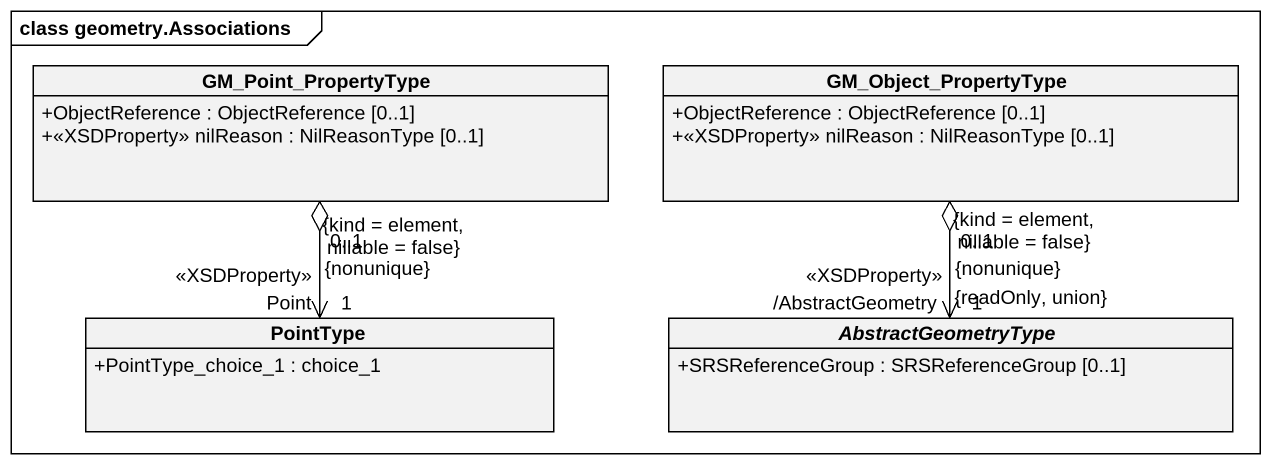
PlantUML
@startuml
mainframe class geometry.Associations
hide circle
hide empty members
skinparam classAttributeIconSize 0
class GM_Point_PropertyType {
  +ObjectReference : ObjectReference [0..1]
  +<<XSDProperty>> nilReason : NilReasonType [0..1]
}
class GM_Object_PropertyType {
  +ObjectReference : ObjectReference [0..1]
  +<<XSDProperty>> nilReason : NilReasonType [0..1]
}
class PointType {
  +PointType_choice_1 : choice_1
}
abstract class AbstractGeometryType {
  +SRSReferenceGroup : SRSReferenceGroup [0..1]
}
GM_Point_PropertyType "0..1\n{nonunique}" o--> "Point\n<<XSDProperty>>\n1\n{kind = element, nillable = false}" PointType
GM_Object_PropertyType "0..1\n{nonunique}" o--> "/AbstractGeometry\n<<XSDProperty>>\n1\n{kind = element, nillable = false}\n{readOnly, union}" AbstractGeometryType
@enduml
